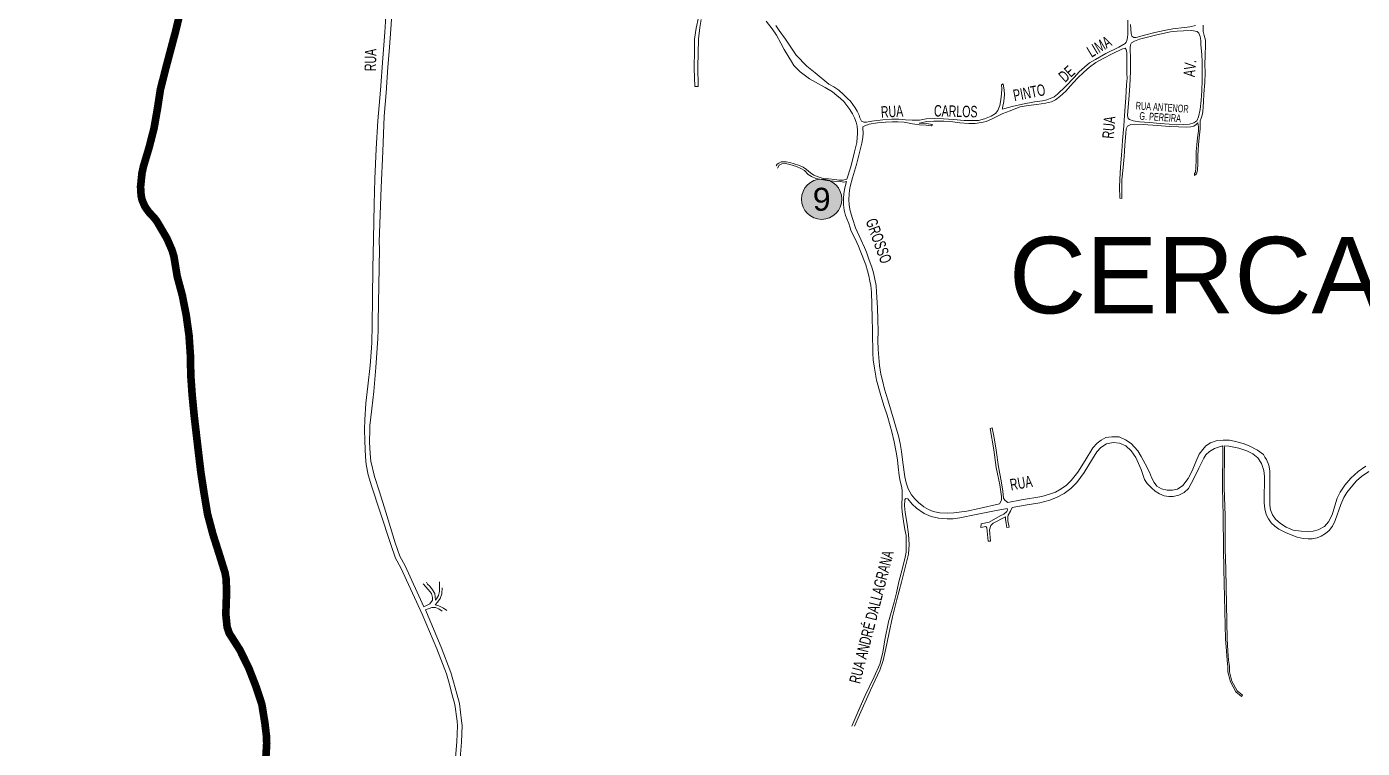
# Model space of a CAD drawing. Header units: millimetres. Extents: x 617885 to 663705, y 7172943 to 7234736.
# Drawn here: x 654323 to 656071, y 7183771 to 7184715 of the extents above; entities that cross this region are included whole.
import ezdxf
from ezdxf.enums import TextEntityAlignment as Align

# ---------------------------------------------------------------- set-up
doc = ezdxf.new("R2010")
doc.units = ezdxf.units.MM
doc.layers.add('BAIRROS', color=12, linetype='Continuous')
doc.layers.add('Equipamentos Públicos', color=171, linetype='Continuous')
doc.layers.add('TOP_VIAS 10.000', color=7, linetype='Continuous', lineweight=9)
doc.layers.add('VIAS', color=7, linetype='Continuous', lineweight=5)
doc.styles.add('LDUP', font='LDUP.SHX')
doc.styles.get("Standard").update_dxf_attribs({"font": 'arial.ttf'})

msp = doc.modelspace()

# ---------------------------------------------------------------- hatches: boundary and pattern name
at = {"layer": 'Equipamentos Públicos', "true_color": 0xff0040}
h = msp.add_hatch(color=240, dxfattribs=at)
edge = h.paths.add_edge_path()
edge.add_arc((655363.4, 7184489.4), 26.4, 0, 360)

# ---------------------------------------------------------------- linework, layer by layer
at = {"layer": 'BAIRROS', "lineweight": 40, "ltscale": 0.3, "const_width": 10}
for points in [[(654635.6, 7183749.9), (654637.2, 7183777), (654637, 7183785.9), (654634.9, 7183803.6), (654630.9, 7183828.4), (654622.9, 7183852.5), (654613.7, 7183876.1), (654601.9, 7183900), (654588.1, 7183921.6), (654585.4, 7183929.7), (654583.7, 7183946.3), (654584.7, 7183974.5), (654584.2, 7183992.3), (654582.6, 7184001), (654575.1, 7184025), (654566.8, 7184051.1), (654559.8, 7184077.4), (654555.3, 7184104.4), (654551.1, 7184131.8), (654548.1, 7184156.7), (654545.2, 7184181.6), (654542.3, 7184206.4), (654539.7, 7184233.3), (654537.9, 7184258.6), (654537.4, 7184284.9), (654535.6, 7184311.2), (654531.9, 7184337.9), (654526.8, 7184363.6), (654520.2, 7184388), (654515.8, 7184414.5), (654513.4, 7184422.6), (654506.7, 7184438), (654493.7, 7184460.2), (654490.4, 7184464.6), (654482.8, 7184472.8), (654477.8, 7184479.9), (654474.2, 7184488.4), (654472.9, 7184494.2), (654472.2, 7184505.8), (654474, 7184523.4), (654475.9, 7184532.2), (654483.4, 7184557.3), (654489.7, 7184581.8), (654494.2, 7184607.4), (654498.1, 7184632.7), (654504.7, 7184659), (654511.3, 7184683.9), (654517.8, 7184708.2), (654523.8, 7184733.1)], [(654523.8, 7184733.1), (654517.8, 7184708.2), (654511.3, 7184683.9), (654504.7, 7184659), (654498.1, 7184632.7), (654494.2, 7184607.4), (654489.7, 7184581.8), (654483.4, 7184557.3), (654475.9, 7184532.2), (654474, 7184523.4), (654472.2, 7184505.8), (654472.9, 7184494.2), (654474.2, 7184488.4), (654477.8, 7184479.9), (654482.8, 7184472.8), (654490.4, 7184464.6), (654493.7, 7184460.2), (654506.7, 7184438), (654513.4, 7184422.6), (654515.8, 7184414.5), (654520.2, 7184388), (654526.8, 7184363.6), (654531.9, 7184337.9), (654535.6, 7184311.2), (654537.4, 7184284.9), (654537.9, 7184258.6), (654539.7, 7184233.3), (654542.3, 7184206.4), (654545.2, 7184181.6), (654548.1, 7184156.7), (654551.1, 7184131.8), (654555.3, 7184104.4), (654559.8, 7184077.4), (654566.8, 7184051.1), (654575.1, 7184025), (654582.6, 7184001), (654584.2, 7183992.3), (654584.7, 7183974.5), (654583.7, 7183946.3), (654585.4, 7183929.7), (654588.1, 7183921.6), (654601.9, 7183900), (654613.7, 7183876.1), (654622.9, 7183852.5), (654630.9, 7183828.4), (654634.9, 7183803.6), (654637, 7183785.9), (654637.2, 7183777), (654635.6, 7183749.9)]]:
    msp.add_lwpolyline(points, dxfattribs=at)
at = {"layer": 'Equipamentos Públicos', "color": 7, "lineweight": 5}
msp.add_circle((655363.4, 7184489.4), 26.4, dxfattribs=at)
at = {"layer": 'VIAS', "color": 253, "flags": 128}
for points in [[(654765, 7184188.4), (654765.6, 7184200.9), (654766.9, 7184222.6), (654769.5, 7184244.8), (654772.8, 7184271.8), (654774.3, 7184295), (654774.9, 7184301.8), (654775.4, 7184324.6), (654775.7, 7184360.3), (654775.9, 7184399.1), (654777, 7184437.2), (654777.9, 7184483), (654778.8, 7184516), (654780.6, 7184555.4), (654782.8, 7184592.1), (654786.1, 7184632), (654789, 7184673.8), (654791.9, 7184708.2), (654793.9, 7184742.7)], [(654800.8, 7184730.9), (654799.3, 7184705.8), (654797.6, 7184682.8), (654795.7, 7184662.1), (654795, 7184648.9), (654793.4, 7184628.8), (654791.1, 7184598.3), (654789.1, 7184551.7), (654787, 7184504.8), (654784.5, 7184433.7), (654784.6, 7184424.4), (654783.2, 7184328.8), (654783.2, 7184318.6), (654782.7, 7184307.3), (654779.8, 7184269.2), (654777.2, 7184237.8), (654774.6, 7184215.3), (654772.3, 7184193.5), (654772.2, 7184188.7), (654771.9, 7184171.6), (654772.5, 7184156.5), (654773.5, 7184146.7), (654778.4, 7184126.5), (654784.6, 7184106.7), (654793.1, 7184080.1), (654805.4, 7184039.7), (654811.4, 7184022.2), (654818.3, 7184009.6), (654843, 7183956), (654850.8, 7183960.1), (654854.1, 7183964.8), (654854.2, 7183968.2), (654852.8, 7183973.4), (654848.3, 7183978.6), (654842, 7183986.2)], [(655202, 7184727), (655199.3, 7184713.4), (655197.1, 7184698.8), (655197.1, 7184685.1), (655196.7, 7184660.3), (655197.6, 7184636.9), (655201.8, 7184636.9), (655201.5, 7184663.2), (655201.6, 7184680.2), (655202, 7184698.8), (655203.8, 7184714.1), (655205.7, 7184724.4)], [(655290.9, 7184722.6), (655298.8, 7184712.2), (655304.3, 7184704), (655310.1, 7184693.7), (655314.4, 7184685.4), (655320.5, 7184675.3), (655323.8, 7184669.4), (655326.9, 7184664.4), (655331.6, 7184659.7), (655335.3, 7184655.9), (655340.4, 7184652), (655347.4, 7184647), (655355.1, 7184642.7), (655367.9, 7184635.5), (655377.4, 7184629.9), (655383.3, 7184625.3), (655387.9, 7184621.2), (655392.2, 7184617.2), (655396.3, 7184612.2), (655400.3, 7184607), (655403.5, 7184601), (655406.2, 7184595.9), (655408.5, 7184590.3), (655409.7, 7184584.9), (655410.2, 7184579.3), (655410.3, 7184574.9), (655410, 7184570), (655409.4, 7184563.5), (655406.3, 7184551.5), (655401.3, 7184531.9), (655396.3, 7184515.5), (655394.4, 7184515.1), (655391.6, 7184514.3), (655385.9, 7184514.4), (655380.4, 7184515.4), (655372.5, 7184516.1), (655365.5, 7184516.5), (655358.6, 7184518.7), (655353.2, 7184520.8), (655348.7, 7184524.1), (655343.3, 7184528.5), (655339, 7184531.5), (655332.9, 7184534.1), (655321.7, 7184537.6), (655316.9, 7184538.4), (655313.4, 7184538.5), (655310.3, 7184538.2), (655307.3, 7184536.8), (655305.2, 7184535.1), (655303.9, 7184533.2)], [(655767.6, 7184717.9), (655768.1, 7184706.3), (655769.1, 7184702.8), (655771.6, 7184701), (655774.9, 7184701), (655785.7, 7184704.1), (655799.3, 7184707.7), (655811.6, 7184710.1), (655822.9, 7184712.3), (655838.1, 7184714), (655845.1, 7184714.9), (655852.7, 7184716.8)], [(655305.6, 7184530.2), (655307.8, 7184534.1), (655311.3, 7184535.5), (655316, 7184536.1), (655321.9, 7184534.8), (655330.6, 7184532.3), (655336, 7184529.8), (655340.7, 7184527), (655345.9, 7184521.9), (655349.9, 7184519.2), (655355.6, 7184516.6), (655363.2, 7184515), (655370.6, 7184513.9), (655378.8, 7184512.9), (655388.2, 7184512.4), (655392.3, 7184511.9), (655395.8, 7184512.5), (655393.6, 7184504.3), (655392.3, 7184496.9), (655391.9, 7184490.2), (655391.9, 7184485.7), (655392.1, 7184482.1), (655393, 7184475.1), (655394.7, 7184468.1), (655398.7, 7184457.5)], [(655398.7, 7184457.5), (655400.1, 7184453.4), (655402, 7184447.8), (655407.2, 7184437.7), (655411.6, 7184428), (655413.9, 7184422.5), (655416.4, 7184415.8), (655418.7, 7184410.3), (655421.1, 7184403.4), (655423.3, 7184395.6), (655424.9, 7184389), (655426.4, 7184382.3), (655427.5, 7184376.4), (655428.5, 7184367.9), (655429.2, 7184351.6), (655429.3, 7184333.9), (655429.7, 7184317.9), (655429.7, 7184307), (655430.2, 7184296), (655430.4, 7184288), (655430.9, 7184279.2), (655432.3, 7184268.3), (655435.3, 7184252.7), (655439.8, 7184235.8), (655444.9, 7184219.4)], [(654772.2, 7184188.7), (654772.2, 7184188.7)], [(655889.6, 7184005.2), (655889.6, 7184005.2)], [(655892, 7184005.2), (655892, 7184005)], [(654863.4, 7183988.7), (654863.5, 7183981), (654863.4, 7183975.9), (654861.9, 7183970.7), (654859.5, 7183966.4), (654858, 7183964.6), (654857.8, 7183969.1), (654857, 7183973.4), (654854.1, 7183978.1), (654850.6, 7183983), (654847.5, 7183985.9), (654846.2, 7183988.4)], [(654872.9, 7183951.4), (654868.5, 7183954.5), (654862.5, 7183957.3), (654857.7, 7183958.7), (654860.9, 7183962), (654864.2, 7183966.9), (654866.3, 7183973.2), (654867, 7183980.9)]]:
    msp.add_lwpolyline(points, dxfattribs=at)
at = {"layer": 'VIAS', "color": 253}
for points in [[(655303.2, 7184716.8), (655307.8, 7184710.1), (655316.1, 7184698.7), (655329.8, 7184678), (655344, 7184663.4), (655354.8, 7184654.6), (655372.7, 7184640.1), (655379.1, 7184636.3), (655385.7, 7184631.9), (655391.9, 7184626.6), (655395.9, 7184622.7), (655397.2, 7184621.4), (655401, 7184617.7), (655407.2, 7184609.1), (655409.8, 7184604.5), (655412.3, 7184599.6), (655413.3, 7184595.7), (655415.4, 7184591.7), (655418.6, 7184590.4), (655422.2, 7184590.3), (655429.1, 7184591.5), (655443.5, 7184593.5), (655455, 7184594.2), (655464.4, 7184594), (655473, 7184593.5), (655481.9, 7184592.8), (655491.2, 7184592.9), (655500.2, 7184594.4), (655511.4, 7184595), (655522.8, 7184594.8), (655536, 7184593.9), (655549.6, 7184592.5), (655559, 7184592.3), (655568.4, 7184592.5), (655576.6, 7184594.4), (655585.3, 7184598), (655590.6, 7184601.5), (655593.8, 7184605.6), (655596.5, 7184611.9), (655597.9, 7184619.5), (655598.7, 7184627.3), (655598.9, 7184633.9), (655598.8, 7184639.1), (655600.7, 7184640.6), (655602.3, 7184632.2), (655602.4, 7184626.4), (655601.6, 7184617.4), (655599.9, 7184609), (655599.9, 7184607.1), (655602.9, 7184608.2), (655612.5, 7184610.6), (655626.3, 7184613.7), (655642, 7184616.7), (655652.3, 7184618.1), (655658, 7184619.4), (655662.5, 7184621), (655667.4, 7184623.2), (655672.1, 7184626.7), (655682.6, 7184636.8), (655693.6, 7184648.7), (655700.4, 7184656), (655707.3, 7184662.3), (655714, 7184667.7), (655721.5, 7184672.4), (655735.2, 7184680), (655752.3, 7184688.5), (655760.4, 7184693.2), (655761.7, 7184695.1), (655762.6, 7184697.1), (655763.7, 7184700.9), (655764, 7184705.5), (655763.9, 7184711.8), (655763.8, 7184723.8)], [(655865.4, 7184697.6), (655863.8, 7184703.5), (655862.4, 7184708.7), (655862.3, 7184717.2)], [(655865.4, 7184691.4), (655865.4, 7184697.6)], [(656075.5, 7184140.1), (656065.5, 7184133), (656055.8, 7184124.3), (656047.9, 7184115.4), (656041.7, 7184106.1), (656037.8, 7184098.1), (656034.8, 7184088.3), (656031.1, 7184076.6), (656026.5, 7184067.1), (656021.1, 7184061.2), (656013.2, 7184056.7), (656006.4, 7184055.1), (655998.8, 7184054.8), (655990.7, 7184054.9), (655980.4, 7184056.5), (655971.3, 7184060.5), (655963.7, 7184065), (655957.1, 7184070.7), (655953.1, 7184076.3), (655950.5, 7184082.8), (655949.9, 7184089.2), (655949.7, 7184121.8), (655949.8, 7184133.8), (655948.6, 7184141.6), (655945.3, 7184148.8), (655943.3, 7184152), (655941.3, 7184155.2), (655933.6, 7184161.2), (655922.8, 7184166.7), (655914.8, 7184169.7), (655903.2, 7184173), (655897.1, 7184174), (655888.7, 7184174.2), (655879.7, 7184173.4), (655872.1, 7184170.8), (655866.1, 7184166.9), (655862, 7184161.7), (655857.4, 7184155.8), (655852.8, 7184145.8), (655848.1, 7184134.1), (655842.9, 7184124.1), (655835.8, 7184114.9), (655828.8, 7184110.2), (655822.2, 7184108.5), (655815.6, 7184108.5), (655808.2, 7184110.3), (655802.1, 7184113.8), (655798.3, 7184118.8), (655795, 7184125.3), (655792.3, 7184132.4), (655786.8, 7184143), (655781.5, 7184152.8), (655777.2, 7184160.3), (655768.1, 7184169.6), (655761, 7184174.6), (655752.4, 7184178.3), (655743, 7184178.6), (655735, 7184177.4), (655729.1, 7184174.1), (655723.9, 7184170.3), (655718.3, 7184164.2), (655708.3, 7184147.5), (655698.6, 7184132.2), (655690, 7184121.3), (655683.6, 7184115.1), (655676.5, 7184110.3), (655669.1, 7184106.3), (655661.3, 7184103.3), (655651.3, 7184100.5), (655624.9, 7184095.9), (655606.8, 7184092.4), (655605.2, 7184093.9), (655602.9, 7184095.7), (655601.4, 7184098.3), (655600.2, 7184107.6), (655598.2, 7184120.7), (655594.6, 7184139.3), (655591.6, 7184160.9), (655588.9, 7184177), (655586.4, 7184190.4), (655583.8, 7184189.6), (655588.7, 7184161.3), (655591.7, 7184138.3), (655596.4, 7184115.5), (655598.5, 7184100.2), (655598.7, 7184095.5), (655596.2, 7184090.8), (655569.5, 7184084.6), (655553.3, 7184081.4), (655536.4, 7184078.9), (655527.6, 7184078.6), (655517.9, 7184078.9), (655509.4, 7184080.9), (655503.3, 7184083.6), (655497, 7184087.1), (655490, 7184092.6), (655485.1, 7184097.3), (655480.8, 7184102.8), (655476.5, 7184110.3), (655473.7, 7184118.5), (655472.1, 7184126.1), (655469.4, 7184145.1), (655467.8, 7184159.4), (655465.9, 7184169.9), (655463.7, 7184180), (655461, 7184189.7), (655458.3, 7184199.2), (655454.8, 7184210.9), (655449.8, 7184226.8), (655445.7, 7184240.8), (655443.2, 7184250.3), (655440.8, 7184260.3), (655439.2, 7184271.9), (655438, 7184282.1), (655437.3, 7184292.8), (655437, 7184304.7), (655437.1, 7184316.5), (655436.7, 7184332.1), (655436.3, 7184347.2), (655435.2, 7184367.8), (655434.5, 7184376.3), (655433.1, 7184384.7), (655431.1, 7184393.2), (655429, 7184400.7), (655425.7, 7184409.7), (655421.9, 7184420.3), (655419.5, 7184426.2), (655414.7, 7184436.5), (655407.8, 7184452), (655403.6, 7184464), (655400.6, 7184474), (655399.3, 7184481.6), (655399.1, 7184488.8), (655399.4, 7184496.6), (655399.9, 7184500.8), (655400.7, 7184506.2), (655403.9, 7184517.5), (655409.1, 7184534.9), (655413.4, 7184552.1), (655415.8, 7184562.6), (655417.2, 7184570.1), (655417.6, 7184576), (655417.1, 7184582.2), (655417.4, 7184584), (655419.7, 7184585.6), (655425.7, 7184587.8), (655436.4, 7184589.3), (655446.9, 7184590.3), (655456, 7184590.8), (655463, 7184590.5), (655471.2, 7184590.1), (655482.1, 7184588), (655491.2, 7184586.7), (655500.2, 7184586.4), (655507.2, 7184585.4), (655508.3, 7184587), (655500.7, 7184588.5), (655490.9, 7184589.1), (655501.1, 7184590.9), (655509.9, 7184591.6), (655516, 7184591.6), (655523.3, 7184591.5), (655531.8, 7184591), (655544.1, 7184589.4), (655556.1, 7184588.6), (655564.1, 7184588.6), (655569.5, 7184589.2), (655574.5, 7184590.1), (655578.6, 7184591.3), (655585.6, 7184594.2), (655593.5, 7184598.1), (655600.4, 7184601.4), (655610.1, 7184605.2), (655617.3, 7184608.3), (655623.2, 7184610.1), (655633.6, 7184612), (655644.9, 7184613.5), (655656.4, 7184615.3), (655664.2, 7184616.9), (655669.2, 7184619.3), (655674.9, 7184623.9), (655682.9, 7184630.7), (655688.4, 7184637.3), (655698.1, 7184647.6), (655706.4, 7184655.8), (655713.6, 7184662.4), (655722.1, 7184668.4), (655730.7, 7184673.3), (655744.3, 7184680), (655756.2, 7184685.7), (655760.4, 7184687), (655761.9, 7184685.5), (655762.5, 7184680.8), (655762.5, 7184670.6), (655762.6, 7184661.9), (655762.8, 7184654.1), (655762.9, 7184647.7), (655762.3, 7184639.2), (655761.9, 7184630.9), (655761.3, 7184622), (655760.4, 7184610.9), (655759.8, 7184598.8), (655758.5, 7184585.5), (655757, 7184566.2), (655755.9, 7184552.2), (655754.8, 7184537.2), (655753.9, 7184524.1), (655753.2, 7184505.4), (655753.5, 7184490.6), (655756.2, 7184490.5), (655756.2, 7184499.6), (655756.3, 7184514.8), (655757.8, 7184530.8), (655759, 7184545.2), (655759.9, 7184560.1), (655761.2, 7184575.5), (655761.6, 7184581.7), (655763.5, 7184584.8), (655767.8, 7184587.2), (655773, 7184587.8), (655784.1, 7184587), (655802.6, 7184585.8), (655818.3, 7184584.4), (655830.1, 7184584.2), (655840.4, 7184583.9), (655846.3, 7184584), (655850.2, 7184585.2), (655853.2, 7184587.1), (655855.6, 7184589.2), (655856.2, 7184584), (655856.2, 7184579), (655855, 7184569.6), (655854.3, 7184560.7), (655853.4, 7184552), (655853.4, 7184540.4), (655853.1, 7184530.7), (655852.7, 7184524.9), (655851, 7184523.2), (655851.2, 7184520.5), (655853.7, 7184522.6), (655855, 7184527.5), (655855.4, 7184535.6), (655855.6, 7184547.2), (655856.2, 7184560.6), (655857.4, 7184569.8), (655858.6, 7184581.4), (655858.4, 7184586.6), (655858.4, 7184592.1), (655860.1, 7184595.4), (655861.4, 7184599.2), (655862.2, 7184603.6), (655862.8, 7184617), (655863.3, 7184627.2), (655864.9, 7184642), (655865, 7184655.3), (655864.7, 7184665.8), (655865.1, 7184677.4), (655865.4, 7184691.4)], [(655444.9, 7184219.4), (655449.1, 7184206.7), (655453, 7184192.8), (655455, 7184185.2), (655458.1, 7184171.9), (655460.7, 7184158.3), (655462.4, 7184148.4), (655463.4, 7184139.1), (655464.9, 7184127.9), (655466.1, 7184120.6), (655467.3, 7184115.7), (655468.3, 7184111.7), (655468.5, 7184107.7), (655468.6, 7184103), (655468.5, 7184097.7), (655468.1, 7184092), (655468.2, 7184086.4), (655468.8, 7184080.2), (655470.6, 7184068.3), (655472, 7184057.4), (655473.7, 7184049.2), (655473.9, 7184040.6), (655473.9, 7184034.9), (655473.8, 7184027.6), (655472.6, 7184020.9), (655468.7, 7184005.1), (655464.3, 7183988.6), (655461.2, 7183974.2), (655458.1, 7183962.2), (655450.8, 7183936.2), (655446.1, 7183912.8), (655443.4, 7183896.4), (655439.3, 7183880.9), (655432.2, 7183864.3), (655420.4, 7183839.9), (655411.4, 7183820.4), (655410.5, 7183818)], [(654812.9, 7184006.9), (654805.9, 7184019.8), (654799.7, 7184037.8), (654785.8, 7184080), (654774.3, 7184114.2), (654770.1, 7184128.6), (654767.4, 7184142.4), (654766.4, 7184152.3), (654765.8, 7184172.6), (654765, 7184188.4)], [(655919.6, 7184160.1), (655909.2, 7184163.5), (655896.3, 7184166.2), (655889.9, 7184166.9), (655890.4, 7184163.5), (655889.8, 7184111.9), (655891.2, 7184075.4), (655891.3, 7184032.1), (655892, 7184005), (655893.9, 7183913.8), (655895, 7183898.5), (655895.8, 7183886.2), (655896.8, 7183878.2), (655896.9, 7183871.2), (655900.2, 7183858.9), (655906.8, 7183846.3), (655914, 7183840.6), (655912.7, 7183838.9), (655905.1, 7183844.9), (655898.1, 7183858.1), (655894.8, 7183870.9), (655894.6, 7183878.1), (655893.7, 7183886), (655892.9, 7183898.4), (655891.7, 7183913.7), (655889.6, 7184005.2), (655889, 7184032.1), (655888.9, 7184075.3), (655887.6, 7184111.8), (655888.1, 7184163.3), (655887.7, 7184166.6), (655883.8, 7184165.4), (655877.5, 7184163.2), (655871, 7184159.5), (655866, 7184155), (655863.2, 7184150.6), (655857, 7184137.5), (655850.5, 7184123.9), (655843.2, 7184110.8), (655837.7, 7184105.7), (655830.6, 7184102.3), (655823.1, 7184100.5), (655817.7, 7184100.5), (655811.5, 7184101.4), (655805.5, 7184103.8), (655799.9, 7184107.4), (655794.8, 7184111.8), (655789.1, 7184117.4), (655785.6, 7184122.8), (655781.4, 7184135.8), (655774.6, 7184151.5), (655768.4, 7184160.3), (655761.3, 7184166.6), (655752.9, 7184170), (655744.8, 7184171), (655736.1, 7184169.3), (655728.5, 7184164.7), (655723.3, 7184159), (655717.7, 7184149.9), (655706.9, 7184132), (655697.3, 7184118.7), (655689.2, 7184110.7), (655680.8, 7184104.2), (655671.6, 7184099.4), (655661.9, 7184095.6), (655648.8, 7184092.2), (655629.7, 7184088.9), (655612.7, 7184086.2)], [(655927.4, 7184156.2), (655919.6, 7184160.1)], [(656079.4, 7184133.2), (656069.6, 7184126.4), (656063, 7184120.8), (656056.1, 7184112.8), (656050.4, 7184105.6), (656046.7, 7184098.9), (656042.8, 7184089.8), (656035.2, 7184068.9), (656031.6, 7184061.8), (656027.5, 7184056.1), (656022.7, 7184051.9), (656017.1, 7184048.5), (656011.8, 7184046.5), (656005.3, 7184045.1), (656000.1, 7184045.1), (655993.2, 7184045.6), (655985.6, 7184047.4), (655971, 7184052.9), (655961.4, 7184057.5), (655956.2, 7184061.4), (655951.7, 7184066), (655947.9, 7184071.1), (655945, 7184077), (655943.1, 7184084.1), (655942.2, 7184092.2), (655942.3, 7184103), (655942.8, 7184117.8), (655942.9, 7184126.8), (655942, 7184134.5), (655938.8, 7184143.7), (655934.1, 7184150.8), (655927.4, 7184156.2)], [(655612.7, 7184086.2), (655610.3, 7184081.4), (655607.2, 7184075.9), (655606.9, 7184073.8), (655607.1, 7184068.6), (655608.5, 7184060.3), (655605.6, 7184060), (655604.8, 7184065), (655603.7, 7184070.8), (655603.8, 7184074), (655587.7, 7184065.4), (655584.7, 7184062.3), (655583, 7184057), (655584.4, 7184042), (655581.1, 7184042), (655579.3, 7184059.6), (655578.2, 7184061.2), (655571.5, 7184059.9), (655572.2, 7184064.5), (655582.4, 7184067), (655597.1, 7184074.9), (655601.9, 7184077.5), (655605.5, 7184080.7), (655606.4, 7184082.6), (655605.9, 7184084.9), (655589.7, 7184081.8), (655565.5, 7184076.7), (655544.1, 7184072.5), (655535.3, 7184071.3), (655527.6, 7184071.2), (655516.1, 7184072.2), (655506.5, 7184074.2), (655497.5, 7184078), (655487.3, 7184085), (655481.6, 7184090.2), (655476.2, 7184097.4), (655473.4, 7184097.7), (655472.3, 7184096.3), (655471.8, 7184088), (655472.4, 7184079.4), (655474.7, 7184066.9), (655477, 7184051.2), (655477.7, 7184037.5), (655476.9, 7184024.9), (655473.1, 7184009.3), (655467.6, 7183988.5), (655461.9, 7183965.5), (655456.1, 7183942.8), (655451.1, 7183920.1), (655447.3, 7183901.4), (655443.9, 7183885.6), (655439.4, 7183873.2), (655427.1, 7183846.8), (655412.7, 7183814.8), (655406.5, 7183800)], [(654887, 7183800.4), (654886.4, 7183806.3), (654883.4, 7183828.3), (654880, 7183840.9), (654876, 7183856.3), (654872.6, 7183868.3), (654859.7, 7183900.9), (654840.7, 7183946.6), (654812.9, 7184006.9)], [(654878.3, 7183870.2), (654865.3, 7183903.2), (654846.2, 7183949), (654844.9, 7183951.9), (654853.3, 7183955.2), (654858.2, 7183955), (654862.3, 7183953.5), (654866.7, 7183950.4)], [(654893, 7183800.6), (654892.3, 7183807), (654889.3, 7183829.4), (654885.8, 7183842.4), (654881.8, 7183857.9), (654878.3, 7183870.2)], [(655403, 7183800), (655410.5, 7183818), (655420.4, 7183839.9)], [(654887, 7183800.4), (654885.9, 7183779.5), (654884.2, 7183758.8), (654882.8, 7183749.1), (654861.2, 7183751.2), (654820.2, 7183743.6), (654794.1, 7183734.4), (654781.6, 7183723.5), (654757.7, 7183699.6), (654703.9, 7183647.4), (654668.7, 7183612.2), (654645.7, 7183607.9), (654632.5, 7183605), (654616.3, 7183605), (654604.2, 7183603.5), (654584.1, 7183602.1), (654543.6, 7183619.4), (654515.6, 7183653.2), (654479.8, 7183689.1), (654459.4, 7183711.4), (654416, 7183738.1), (654371, 7183749.8), (654323.2, 7183756.3)], [(654893, 7183800.6), (654891.9, 7183779.1), (654890.2, 7183758.2), (654888.4, 7183745.5), (654879, 7183643), (654883.3, 7183517.7), (654879, 7183368.3), (654849.1, 7183266), (654838.6, 7183217.7), (654842.8, 7183180.2), (654850.6, 7183156.4), (655005.4, 7182969.1), (655218.9, 7182784.4)]]:
    msp.add_lwpolyline(points, dxfattribs=at)
at = {"layer": 'VIAS', "color": 253, "flags": 128}
msp.add_lwpolyline([(655767, 7184687.5), (655767.6, 7184672.8), (655767.3, 7184656.5), (655766.6, 7184637.9), (655765.4, 7184619.7), (655763.9, 7184604.8), (655763.5, 7184598.8), (655764.3, 7184595.2), (655766.1, 7184593.7), (655770.8, 7184592), (655779.4, 7184590.7), (655792.4, 7184589.7), (655806.3, 7184588.4), (655818.2, 7184587.5), (655828.2, 7184586.9), (655837.3, 7184587.2), (655844.7, 7184587.5), (655850.2, 7184589.4), (655854.2, 7184592.1), (655856.5, 7184597.1), (655858.6, 7184606.7), (655860.1, 7184619), (655860.6, 7184631.1), (655861.1, 7184645), (655861.1, 7184661.7), (655861.3, 7184669.3), (655860.9, 7184678.7), (655859.6, 7184691.4), (655859.5, 7184697.3), (655858.8, 7184702.3), (655857, 7184706.5), (655854.5, 7184708.9), (655847.4, 7184710.3), (655836.8, 7184709.8), (655828.4, 7184709.3), (655819.6, 7184708.3), (655802.1, 7184704.6), (655789.8, 7184701.3), (655779.2, 7184698.8), (655772.8, 7184696.2), (655768.8, 7184694), (655767.3, 7184691.3)], close=True, dxfattribs=at)

# ---------------------------------------------------------------- texts
at = {"layer": 'BAIRROS', "lineweight": 40, "ltscale": 0.3}
msp.add_text('CERCADINHO', height=100, dxfattribs=at).set_placement((655608.4, 7184340.1))
at = {"layer": 'Equipamentos Públicos', "color": 7}
msp.add_text('9', height=30, dxfattribs=at).set_placement((655363.4, 7184489.4), align=Align.MIDDLE_CENTER)
at = {"layer": 'TOP_VIAS 10.000', "color": 251, "style": 'LDUP', "width": 0.69}
for s, height, rotation, p in [('LIMA', 15, 30.9655, (655716.4, 7184674.4)), ('RUA', 15, 89, (654780.2, 7184656.9)), ('DE', 15, 41.9245, (655681.8, 7184641.5)), ('AV.', 15, 85, (655851.6, 7184649)), ('PINTO', 15, 11.1716, (655615.6, 7184617.6)), ('RUA', 15, 3, (655441.2, 7184596)), ('CARLOS', 15, 358.714, (655510.2, 7184597.7)), ('RUA ANTENOR', 10, 356.2739, (655774, 7184607)), ('RUA', 15, 85, (655745.3, 7184568.2)), ('G. PEREIRA', 10, 356.2739, (655778.8, 7184593.6)), ('GROSSO', 15, 290, (655420.6, 7184460.9)), ('RUA', 15, 10, (655611.2, 7184108.2)), ('RUA ANDRÉ DALLAGRANA', 15, 75.6518, (655413.6, 7183854.6))]:
    msp.add_text(s, height=height, rotation=rotation, dxfattribs=at).set_placement(p)

doc.saveas('drawing.dxf')
